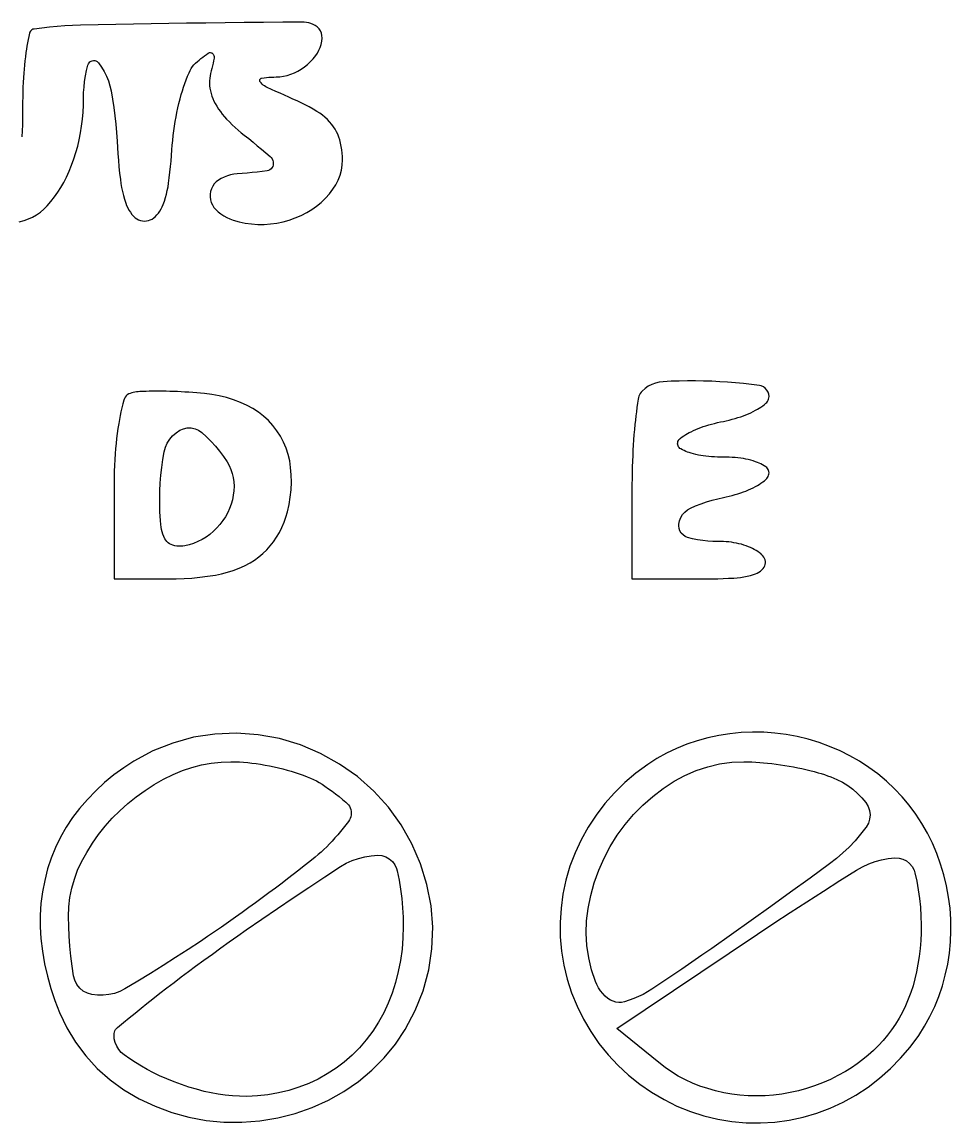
# Model space of a CAD drawing. Header units: millimetres. Extents: x -134 to 134, y -49 to 49.
# Drawn here: x -0.06 to 6.21, y -17.7 to -10.27 of the extents above; entities that cross this region are included whole.
import ezdxf

# ---------------------------------------------------------------- set-up
doc = ezdxf.new("R2010")
doc.units = ezdxf.units.MM
doc.header["$LTSCALE"] = 10
doc.header["$MEASUREMENT"] = 0

# ---------------------------------------------------------------- blocks, each defined once
blk = doc.blocks.new('DT0B-ULTRA_v_1')
at = {"color": 7, "linetype": 'Continuous', "lineweight": -3}
for points in [[(-0.0735, -11.622, 0), (-0.0416, -11.6132, 0), (-0.0122, -11.6024, 0), (0.0161, -11.5891, 0), (0.0431, -11.5734, 0), (0.0687, -11.5553, 0), (0.0926, -11.5351, 0), (0.1146, -11.5128, 0), (0.1398, -11.4835, 0), (0.1637, -11.453, 0), (0.1861, -11.4215, 0), (0.207, -11.3889, 0), (0.2263, -11.3554, 0), (0.244, -11.321, 0), (0.2627, -11.2805, 0), (0.2797, -11.2392, 0), (0.295, -11.1973, 0), (0.3086, -11.1548, 0), (0.3205, -11.1118, 0), (0.3305, -11.0683, 0), (0.3395, -11.022, 0), (0.3468, -10.9754, 0), (0.3525, -10.9285, 0), (0.3565, -10.8815, 0), (0.359, -10.8344, 0), (0.3598, -10.7872, 0), (0.3606, -10.7496, 0), (0.3631, -10.712, 0), (0.3672, -10.6746, 0), (0.3729, -10.6373, 0), (0.3803, -10.6004, 0), (0.3893, -10.5638, 0), (0.3924, -10.5558, 0), (0.3971, -10.5486, 0), (0.4031, -10.5425, 0), (0.4103, -10.5379, 0), (0.4183, -10.5348, 0), (0.4268, -10.5335, 0), (0.4354, -10.5339, 0), (0.4437, -10.5361, 0), (0.4513, -10.54, 0), (0.458, -10.5455, 0), (0.4613, -10.5492, 0), (0.4816, -10.5774, 0), (0.4995, -10.6072, 0), (0.515, -10.6384, 0), (0.5279, -10.6706, 0), (0.5381, -10.7038, 0), (0.5456, -10.7378, 0), (0.5551, -10.7939, 0), (0.5635, -10.8502, 0), (0.5708, -10.9066, 0), (0.5769, -10.9632, 0), (0.5819, -11.0198, 0), (0.5857, -11.0766, 0), (0.5884, -11.1199, 0), (0.5916, -11.1632, 0), (0.5951, -11.2065, 0), (0.599, -11.2497, 0), (0.6034, -11.2929, 0), (0.6082, -11.336, 0), (0.6118, -11.3631, 0), (0.6164, -11.39, 0), (0.622, -11.4167, 0), (0.6285, -11.4432, 0), (0.636, -11.4695, 0), (0.6444, -11.4955, 0), (0.6506, -11.5117, 0), (0.6579, -11.5274, 0), (0.6663, -11.5426, 0), (0.6757, -11.5572, 0), (0.6861, -11.5711, 0), (0.6974, -11.5842, 0), (0.7075, -11.5936, 0), (0.7187, -11.6016, 0), (0.7309, -11.6079, 0), (0.7438, -11.6126, 0), (0.7573, -11.6154, 0), (0.771, -11.6163, 0), (0.7843, -11.6155, 0), (0.7974, -11.6129, 0), (0.81, -11.6087, 0), (0.822, -11.6028, 0), (0.8332, -11.5955, 0), (0.8433, -11.5868, 0), (0.8545, -11.5749, 0), (0.8649, -11.5623, 0), (0.8744, -11.549, 0), (0.8828, -11.535, 0), (0.8903, -11.5205, 0), (0.8967, -11.5054, 0), (0.9052, -11.4821, 0), (0.9128, -11.4585, 0), (0.9194, -11.4346, 0), (0.9251, -11.4105, 0), (0.9299, -11.3861, 0), (0.9337, -11.3616, 0), (0.9385, -11.3241, 0), (0.9429, -11.2867, 0), (0.9469, -11.2491, 0), (0.9505, -11.2115, 0), (0.9535, -11.1739, 0), (0.9562, -11.1362, 0), (0.9585, -11.104, 0), (0.9614, -11.0719, 0), (0.9649, -11.0397, 0), (0.9689, -11.0077, 0), (0.9734, -10.9757, 0), (0.9784, -10.9438, 0), (0.9838, -10.9134, 0), (0.9898, -10.883, 0), (0.9963, -10.8527, 0), (1.0035, -10.8226, 0), (1.0112, -10.7926, 0), (1.0195, -10.7628, 0), (1.0269, -10.7378, 0), (1.0349, -10.7129, 0), (1.0433, -10.6883, 0), (1.0523, -10.6637, 0), (1.0617, -10.6394, 0), (1.0716, -10.6152, 0), (1.0784, -10.6008, 0), (1.0863, -10.587, 0), (1.0952, -10.5739, 0), (1.1052, -10.5615, 0), (1.1162, -10.5499, 0), (1.128, -10.5392, 0), (1.1399, -10.5295, 0), (1.1519, -10.52, 0), (1.1641, -10.5106, 0), (1.1764, -10.5014, 0), (1.1888, -10.4924, 0), (1.2013, -10.4835, 0), (1.2056, -10.4812, 0), (1.2103, -10.4798, 0), (1.2151, -10.4794, 0), (1.22, -10.48, 0), (1.2246, -10.4816, 0), (1.2287, -10.4841, 0), (1.2303, -10.4854, 0), (1.2342, -10.4896, 0), (1.2374, -10.4945, 0), (1.2397, -10.4998, 0), (1.241, -10.5054, 0), (1.2414, -10.5112, 0), (1.2407, -10.517, 0), (1.2373, -10.5342, 0), (1.2336, -10.5514, 0), (1.2298, -10.5686, 0), (1.2257, -10.5857, 0), (1.2215, -10.6028, 0), (1.2172, -10.6198, 0), (1.2135, -10.6363, 0), (1.211, -10.6529, 0), (1.2096, -10.6697, 0), (1.2094, -10.6866, 0), (1.2104, -10.7034, 0), (1.2126, -10.7201, 0), (1.2161, -10.738, 0), (1.2205, -10.7556, 0), (1.226, -10.773, 0), (1.2324, -10.79, 0), (1.2397, -10.8066, 0), (1.248, -10.8228, 0), (1.2589, -10.8418, 0), (1.2706, -10.8602, 0), (1.2831, -10.8781, 0), (1.2963, -10.8954, 0), (1.3104, -10.9122, 0), (1.3251, -10.9283, 0), (1.3439, -10.9475, 0), (1.3632, -10.9664, 0), (1.383, -10.9847, 0), (1.4032, -11.0026, 0), (1.4237, -11.02, 0), (1.4447, -11.0369, 0), (1.4742, -11.0603, 0), (1.5035, -11.0839, 0), (1.5326, -11.1077, 0), (1.5615, -11.1317, 0), (1.5902, -11.1559, 0), (1.6188, -11.1804, 0), (1.6263, -11.1881, 0), (1.6323, -11.197, 0), (1.6368, -11.2069, 0), (1.6395, -11.2173, 0), (1.6403, -11.2281, 0), (1.6392, -11.2388, 0), (1.6364, -11.2484, 0), (1.6316, -11.2572, 0), (1.6251, -11.2649, 0), (1.6171, -11.271, 0), (1.6081, -11.2753, 0), (1.5983, -11.2777, 0), (1.5647, -11.282, 0), (1.5311, -11.2859, 0), (1.4974, -11.2895, 0), (1.4637, -11.2928, 0), (1.43, -11.2957, 0), (1.3962, -11.2983, 0), (1.3739, -11.3009, 0), (1.3518, -11.3054, 0), (1.3302, -11.3117, 0), (1.3092, -11.3199, 0), (1.289, -11.3298, 0), (1.2698, -11.3414, 0), (1.2551, -11.3528, 0), (1.2423, -11.3663, 0), (1.2316, -11.3815, 0), (1.2233, -11.3982, 0), (1.2176, -11.4159, 0), (1.2145, -11.4342, 0), (1.2142, -11.4532, 0), (1.2166, -11.4721, 0), (1.2217, -11.4904, 0), (1.2294, -11.5077, 0), (1.2395, -11.5238, 0), (1.2518, -11.5383, 0), (1.2686, -11.5542, 0), (1.2866, -11.5686, 0), (1.3057, -11.5814, 0), (1.3259, -11.5927, 0), (1.3469, -11.6023, 0), (1.3686, -11.6102, 0), (1.4096, -11.6217, 0), (1.4513, -11.6303, 0), (1.4936, -11.6361, 0), (1.5361, -11.639, 0), (1.5787, -11.6389, 0), (1.6213, -11.6359, 0), (1.664, -11.6299, 0), (1.7062, -11.6211, 0), (1.7477, -11.6096, 0), (1.7883, -11.5953, 0), (1.828, -11.5784, 0), (1.8664, -11.5588, 0), (1.9004, -11.5383, 0), (1.9329, -11.5154, 0), (1.9636, -11.4902, 0), (1.9923, -11.4627, 0), (2.0189, -11.4332, 0), (2.0432, -11.4019, 0), (2.0624, -11.3721, 0), (2.0784, -11.3404, 0), (2.091, -11.3073, 0), (2.1001, -11.2731, 0), (2.1056, -11.2381, 0), (2.1074, -11.2027, 0), (2.1069, -11.18, 0), (2.1053, -11.1574, 0), (2.1028, -11.1348, 0), (2.0992, -11.1124, 0), (2.0946, -11.0902, 0), (2.0891, -11.0682, 0), (2.0831, -11.0494, 0), (2.0759, -11.0311, 0), (2.0675, -11.0133, 0), (2.0578, -10.9961, 0), (2.047, -10.9797, 0), (2.0351, -10.964, 0), (2.0206, -10.9472, 0), (2.0051, -10.9312, 0), (1.9888, -10.9162, 0), (1.9717, -10.902, 0), (1.9537, -10.8889, 0), (1.9351, -10.8769, 0), (1.9089, -10.8614, 0), (1.8824, -10.8465, 0), (1.8556, -10.8322, 0), (1.8285, -10.8185, 0), (1.801, -10.8054, 0), (1.7733, -10.793, 0), (1.7441, -10.7802, 0), (1.7149, -10.7673, 0), (1.6858, -10.7542, 0), (1.6567, -10.7411, 0), (1.6277, -10.7278, 0), (1.5987, -10.7143, 0), (1.5897, -10.7097, 0), (1.5811, -10.7043, 0), (1.5729, -10.6982, 0), (1.5652, -10.6915, 0), (1.5581, -10.6842, 0), (1.5516, -10.6764, 0), (1.55, -10.6737, 0), (1.5489, -10.6707, 0), (1.5485, -10.6675, 0), (1.5488, -10.6643, 0), (1.5497, -10.6613, 0), (1.5512, -10.6585, 0), (1.5533, -10.6561, 0), (1.5558, -10.6541, 0), (1.5587, -10.6528, 0), (1.5614, -10.6521, 0), (1.5777, -10.6498, 0), (1.594, -10.6479, 0), (1.6103, -10.6463, 0), (1.6267, -10.6451, 0), (1.6431, -10.6442, 0), (1.6595, -10.6437, 0), (1.6849, -10.6423, 0), (1.7101, -10.6387, 0), (1.7349, -10.6331, 0), (1.7592, -10.6255, 0), (1.7828, -10.616, 0), (1.8056, -10.6046, 0), (1.8286, -10.5908, 0), (1.8506, -10.5755, 0), (1.8715, -10.5587, 0), (1.8911, -10.5404, 0), (1.9094, -10.5209, 0), (1.9264, -10.5001, 0), (1.9384, -10.4826, 0), (1.9486, -10.4639, 0), (1.9569, -10.4444, 0), (1.9632, -10.4241, 0), (1.9675, -10.4033, 0), (1.9697, -10.3821, 0), (1.969, -10.365, 0), (1.9653, -10.3484, 0), (1.9585, -10.3326, 0), (1.949, -10.3184, 0), (1.937, -10.3062, 0), (1.923, -10.2964, 0), (1.9092, -10.2893, 0), (1.8947, -10.2834, 0), (1.8799, -10.2788, 0), (1.8646, -10.2756, 0), (1.8492, -10.2737, 0), (1.8336, -10.2731, 0), (1.704, -10.2743, 0), (1.5743, -10.2756, 0), (1.4446, -10.277, 0), (1.3149, -10.2784, 0), (1.1853, -10.2799, 0), (1.0556, -10.2816, 0), (0.9361, -10.2832, 0), (0.8165, -10.2851, 0), (0.697, -10.2873, 0), (0.5775, -10.2897, 0), (0.458, -10.2923, 0), (0.3385, -10.2952, 0), (0.2862, -10.297, 0), (0.234, -10.2998, 0), (0.1818, -10.3035, 0), (0.1296, -10.3083, 0), (0.0776, -10.314, 0), (0.0257, -10.3207, 0), (0.0186, -10.3224, 0), (0.012, -10.3255, 0), (0.0061, -10.3299, 0), (0.0013, -10.3354, 0), (-0.0024, -10.3417, 0), (-0.0047, -10.3486, 0), (-0.0093, -10.3703, 0), (-0.0137, -10.392, 0), (-0.0179, -10.4137, 0), (-0.0218, -10.4355, 0), (-0.0254, -10.4573, 0), (-0.0287, -10.4792, 0), (-0.0326, -10.5071, 0), (-0.0361, -10.5351, 0), (-0.0392, -10.5632, 0), (-0.0418, -10.5913, 0), (-0.044, -10.6194, 0), (-0.0458, -10.6475, 0), (-0.0475, -10.6805, 0), (-0.0489, -10.7134, 0), (-0.05, -10.7464, 0), (-0.0508, -10.7794, 0), (-0.0512, -10.8123, 0), (-0.0514, -10.8453, 0), (-0.0516, -10.8858, 0), (-0.0522, -10.9263, 0), (-0.0532, -10.9668, 0), (-0.0546, -11.0073, 0), (-0.0564, -11.0477, 0)], [(4.1291, -12.7642, 0), (4.1223, -12.7718, 0), (4.1163, -12.7801, 0), (4.1113, -12.7889, 0), (4.1072, -12.7983, 0), (4.1041, -12.808, 0), (4.1021, -12.818, 0), (4.098, -12.8464, 0), (4.0941, -12.8748, 0), (4.0904, -12.9033, 0), (4.087, -12.9318, 0), (4.0837, -12.9603, 0), (4.0807, -12.9888, 0), (4.0773, -13.0236, 0), (4.0743, -13.0583, 0), (4.0716, -13.0932, 0), (4.0692, -13.128, 0), (4.0672, -13.1629, 0), (4.0656, -13.1977, 0), (4.064, -13.2368, 0), (4.0628, -13.2759, 0), (4.0618, -13.3151, 0), (4.0611, -13.3542, 0), (4.0607, -13.3933, 0), (4.0606, -13.4324, 0), (4.0606, -14.0321, 0), (4.5317, -14.0321, 0), (4.5679, -14.0319, 0), (4.604, -14.0314, 0), (4.6402, -14.0305, 0), (4.6763, -14.0292, 0), (4.7124, -14.0275, 0), (4.7485, -14.0255, 0), (4.771, -14.0237, 0), (4.7934, -14.021, 0), (4.8156, -14.0175, 0), (4.8377, -14.0131, 0), (4.8597, -14.0079, 0), (4.8814, -14.0018, 0), (4.8937, -13.9975, 0), (4.9055, -13.9921, 0), (4.9168, -13.9857, 0), (4.9275, -13.9783, 0), (4.9375, -13.97, 0), (4.9467, -13.9608, 0), (4.9529, -13.9527, 0), (4.9576, -13.9436, 0), (4.9605, -13.9338, 0), (4.9617, -13.9237, 0), (4.9611, -13.9135, 0), (4.9586, -13.9036, 0), (4.9547, -13.894, 0), (4.9499, -13.8849, 0), (4.9441, -13.8763, 0), (4.9375, -13.8683, 0), (4.9301, -13.8611, 0), (4.922, -13.8546, 0), (4.9103, -13.8466, 0), (4.8982, -13.8391, 0), (4.8859, -13.832, 0), (4.8732, -13.8255, 0), (4.8603, -13.8195, 0), (4.8472, -13.814, 0), (4.8313, -13.8081, 0), (4.8152, -13.8028, 0), (4.7989, -13.798, 0), (4.7825, -13.7938, 0), (4.7659, -13.7901, 0), (4.7492, -13.7871, 0), (4.7314, -13.7845, 0), (4.7135, -13.7823, 0), (4.6956, -13.7807, 0), (4.6776, -13.7797, 0), (4.6596, -13.7792, 0), (4.6416, -13.7792, 0), (4.607, -13.7788, 0), (4.5724, -13.7767, 0), (4.538, -13.773, 0), (4.5038, -13.7675, 0), (4.4699, -13.7603, 0), (4.4364, -13.7515, 0), (4.4202, -13.7449, 0), (4.4058, -13.735, 0), (4.3937, -13.7224, 0), (4.3845, -13.7076, 0), (4.3786, -13.6912, 0), (4.3762, -13.6739, 0), (4.3768, -13.6613, 0), (4.3815, -13.6388, 0), (4.3899, -13.6174, 0), (4.4018, -13.5977, 0), (4.4169, -13.5803, 0), (4.4347, -13.5658, 0), (4.4547, -13.5544, 0), (4.4906, -13.5388, 0), (4.527, -13.5246, 0), (4.5639, -13.5118, 0), (4.6014, -13.5004, 0), (4.6392, -13.4905, 0), (4.6774, -13.4821, 0), (4.6973, -13.4779, 0), (4.7172, -13.4733, 0), (4.7369, -13.4683, 0), (4.7565, -13.4629, 0), (4.7761, -13.457, 0), (4.7955, -13.4508, 0), (4.8126, -13.4448, 0), (4.8295, -13.4384, 0), (4.8463, -13.4314, 0), (4.8628, -13.4239, 0), (4.8791, -13.416, 0), (4.8952, -13.4076, 0), (4.9075, -13.4007, 0), (4.9195, -13.3933, 0), (4.9313, -13.3855, 0), (4.9429, -13.3773, 0), (4.9541, -13.3688, 0), (4.965, -13.3598, 0), (4.9711, -13.3539, 0), (4.9762, -13.3471, 0), (4.9803, -13.3397, 0), (4.9833, -13.3318, 0), (4.9852, -13.3235, 0), (4.9858, -13.3151, 0), (4.9851, -13.3071, 0), (4.9832, -13.2994, 0), (4.98, -13.2921, 0), (4.9757, -13.2854, 0), (4.9703, -13.2795, 0), (4.9641, -13.2746, 0), (4.9532, -13.2677, 0), (4.9421, -13.2613, 0), (4.9307, -13.2554, 0), (4.9191, -13.25, 0), (4.9072, -13.2451, 0), (4.8952, -13.2407, 0), (4.8789, -13.2354, 0), (4.8625, -13.2307, 0), (4.8459, -13.2265, 0), (4.8292, -13.2229, 0), (4.8124, -13.2199, 0), (4.7955, -13.2174, 0), (4.7759, -13.215, 0), (4.7563, -13.2131, 0), (4.7366, -13.2116, 0), (4.7168, -13.2106, 0), (4.6971, -13.2099, 0), (4.6774, -13.2097, 0), (4.6576, -13.2095, 0), (4.6379, -13.209, 0), (4.6182, -13.2081, 0), (4.5985, -13.2068, 0), (4.5788, -13.2052, 0), (4.5592, -13.2032, 0), (4.5424, -13.2011, 0), (4.5256, -13.1985, 0), (4.509, -13.1954, 0), (4.4924, -13.1918, 0), (4.4759, -13.1878, 0), (4.4596, -13.1833, 0), (4.4475, -13.1795, 0), (4.4356, -13.1753, 0), (4.4238, -13.1707, 0), (4.4122, -13.1657, 0), (4.4008, -13.1603, 0), (4.3896, -13.1544, 0), (4.3837, -13.1505, 0), (4.3786, -13.1456, 0), (4.3745, -13.1399, 0), (4.3715, -13.1336, 0), (4.3696, -13.1268, 0), (4.369, -13.1198, 0), (4.3696, -13.1123, 0), (4.3713, -13.105, 0), (4.3742, -13.098, 0), (4.3781, -13.0916, 0), (4.3829, -13.0859, 0), (4.3886, -13.081, 0), (4.3999, -13.073, 0), (4.4114, -13.0654, 0), (4.4232, -13.058, 0), (4.4351, -13.051, 0), (4.4472, -13.0444, 0), (4.4596, -13.0381, 0), (4.4757, -13.0304, 0), (4.4921, -13.0231, 0), (4.5086, -13.0163, 0), (4.5254, -13.0099, 0), (4.5422, -13.0039, 0), (4.5592, -12.9983, 0), (4.5787, -12.9924, 0), (4.5983, -12.9869, 0), (4.6179, -12.9817, 0), (4.6376, -12.9768, 0), (4.6575, -12.9723, 0), (4.6774, -12.9681, 0), (4.6973, -12.9639, 0), (4.7172, -12.9593, 0), (4.7369, -12.9543, 0), (4.7565, -12.9489, 0), (4.7761, -12.943, 0), (4.7955, -12.9368, 0), (4.8126, -12.9308, 0), (4.8295, -12.9244, 0), (4.8463, -12.9174, 0), (4.8628, -12.9099, 0), (4.8791, -12.902, 0), (4.8952, -12.8936, 0), (4.9075, -12.8867, 0), (4.9195, -12.8793, 0), (4.9313, -12.8715, 0), (4.9429, -12.8634, 0), (4.9541, -12.8548, 0), (4.965, -12.8458, 0), (4.9711, -12.8399, 0), (4.9762, -12.8331, 0), (4.9803, -12.8257, 0), (4.9833, -12.8178, 0), (4.9852, -12.8095, 0), (4.9858, -12.8011, 0), (4.9841, -12.7854, 0), (4.9793, -12.7704, 0), (4.9714, -12.7568, 0), (4.9608, -12.7451, 0), (4.9481, -12.7358, 0), (4.9337, -12.7294, 0), (4.9204, -12.7264, 0), (4.867, -12.7196, 0), (4.8136, -12.7137, 0), (4.76, -12.7085, 0), (4.7064, -12.7042, 0), (4.6527, -12.7006, 0), (4.5989, -12.6979, 0), (4.5442, -12.696, 0), (4.4896, -12.6951, 0), (4.4349, -12.6951, 0), (4.3802, -12.696, 0), (4.3255, -12.6978, 0), (4.2709, -12.7006, 0), (4.2446, -12.7037, 0), (4.2189, -12.71, 0), (4.1941, -12.7194, 0), (4.1707, -12.7317, 0), (4.1489, -12.7467, 0), (4.1291, -12.7642, 0)], [(0.6745, -12.7793, 0), (0.6645, -12.7835, 0), (0.6553, -12.7894, 0), (0.6472, -12.7967, 0), (0.6405, -12.8052, 0), (0.6352, -12.8148, 0), (0.6315, -12.825, 0), (0.6248, -12.851, 0), (0.6185, -12.8772, 0), (0.6125, -12.9034, 0), (0.607, -12.9297, 0), (0.6019, -12.9561, 0), (0.5972, -12.9825, 0), (0.5918, -13.0164, 0), (0.587, -13.0503, 0), (0.5827, -13.0843, 0), (0.579, -13.1184, 0), (0.5758, -13.1525, 0), (0.5733, -13.1867, 0), (0.5709, -13.2262, 0), (0.5689, -13.2657, 0), (0.5674, -13.3052, 0), (0.5663, -13.3448, 0), (0.5656, -13.3843, 0), (0.5654, -13.4239, 0), (0.5654, -14.0321, 0), (0.932, -14.0321, 0), (0.9852, -14.0314, 0), (1.0384, -14.0291, 0), (1.0915, -14.0254, 0), (1.1445, -14.0203, 0), (1.1973, -14.0136, 0), (1.25, -14.0055, 0), (1.2907, -13.9975, 0), (1.3309, -13.987, 0), (1.3704, -13.9743, 0), (1.4091, -13.9594, 0), (1.4468, -13.9422, 0), (1.4836, -13.9228, 0), (1.514, -13.9041, 0), (1.5431, -13.8833, 0), (1.5706, -13.8604, 0), (1.5963, -13.8356, 0), (1.6202, -13.809, 0), (1.6422, -13.7807, 0), (1.6631, -13.7496, 0), (1.682, -13.7173, 0), (1.6988, -13.6839, 0), (1.7135, -13.6494, 0), (1.726, -13.6141, 0), (1.7362, -13.5781, 0), (1.7471, -13.529, 0), (1.755, -13.4793, 0), (1.76, -13.4293, 0), (1.7621, -13.379, 0), (1.7612, -13.3287, 0), (1.7574, -13.2785, 0), (1.7509, -13.2346, 0), (1.7406, -13.1913, 0), (1.7268, -13.149, 0), (1.7095, -13.1081, 0), (1.6887, -13.0688, 0), (1.6648, -13.0313, 0), (1.6378, -12.9961, 0), (1.6079, -12.9634, 0), (1.5753, -12.9332, 0), (1.5404, -12.906, 0), (1.5032, -12.8818, 0), (1.4641, -12.8608, 0), (1.4184, -12.8403, 0), (1.3716, -12.8227, 0), (1.3239, -12.8078, 0), (1.2753, -12.7957, 0), (1.2261, -12.7866, 0), (1.1764, -12.7803, 0), (1.1501, -12.7779, 0), (1.1237, -12.7757, 0), (1.0973, -12.7737, 0), (1.0709, -12.7718, 0), (1.0445, -12.7701, 0), (1.0181, -12.7687, 0), (0.9929, -12.7675, 0), (0.9677, -12.7665, 0), (0.9425, -12.7657, 0), (0.9174, -12.7651, 0), (0.8922, -12.7647, 0), (0.867, -12.7646, 0), (0.8457, -12.7646, 0), (0.8245, -12.7648, 0), (0.8032, -12.7652, 0), (0.782, -12.7657, 0), (0.7608, -12.7664, 0), (0.7395, -12.7672, 0), (0.7285, -12.768, 0), (0.7175, -12.7692, 0), (0.7066, -12.771, 0), (0.6958, -12.7733, 0), (0.6851, -12.776, 0), (0.6745, -12.7793, 0)], [(1.3285, -13.2415, 0), (1.3427, -13.2666, 0), (1.3545, -13.2928, 0), (1.3637, -13.3201, 0), (1.3703, -13.348, 0), (1.3742, -13.3765, 0), (1.3755, -13.4053, 0), (1.3741, -13.436, 0), (1.3704, -13.4666, 0), (1.3644, -13.4968, 0), (1.3561, -13.5265, 0), (1.3455, -13.5554, 0), (1.3327, -13.5834, 0), (1.3172, -13.6115, 0), (1.2997, -13.6383, 0), (1.2804, -13.6638, 0), (1.2592, -13.6878, 0), (1.2363, -13.7102, 0), (1.2118, -13.7309, 0), (1.1865, -13.7492, 0), (1.1597, -13.7655, 0), (1.1318, -13.7796, 0), (1.1029, -13.7915, 0), (1.0731, -13.8011, 0), (1.0427, -13.8083, 0), (1.0292, -13.8104, 0), (1.0157, -13.8114, 0), (1.0021, -13.8112, 0), (0.9885, -13.8099, 0), (0.9751, -13.8075, 0), (0.962, -13.8041, 0), (0.9511, -13.7999, 0), (0.9409, -13.7944, 0), (0.9314, -13.7875, 0), (0.923, -13.7795, 0), (0.9156, -13.7705, 0), (0.9095, -13.7606, 0), (0.9021, -13.7457, 0), (0.8958, -13.7302, 0), (0.8905, -13.7144, 0), (0.8863, -13.6983, 0), (0.8833, -13.6819, 0), (0.8813, -13.6654, 0), (0.879, -13.6364, 0), (0.8771, -13.6074, 0), (0.8757, -13.5784, 0), (0.8746, -13.5494, 0), (0.874, -13.5204, 0), (0.8738, -13.4914, 0), (0.8747, -13.438, 0), (0.8772, -13.3848, 0), (0.8815, -13.3316, 0), (0.8874, -13.2786, 0), (0.895, -13.2258, 0), (0.9044, -13.1733, 0), (0.9124, -13.1435, 0), (0.9248, -13.1151, 0), (0.9411, -13.0889, 0), (0.9611, -13.0653, 0), (0.9843, -13.0449, 0), (1.0102, -13.0281, 0), (1.0344, -13.0178, 0), (1.0602, -13.0126, 0), (1.0865, -13.0127, 0), (1.1122, -13.0181, 0), (1.1364, -13.0285, 0), (1.1579, -13.0436, 0), (1.1903, -13.0729, 0), (1.2213, -13.1038, 0), (1.2506, -13.1362, 0), (1.2783, -13.17, 0), (1.3043, -13.2051, 0), (1.3285, -13.2415, 0)], [(0.6989, -15.2615, 0), (0.6307, -15.3058, 0), (0.565, -15.3539, 0), (0.5023, -15.4057, 0), (0.4425, -15.4609, 0), (0.386, -15.5194, 0), (0.3329, -15.581, 0), (0.2861, -15.6427, 0), (0.2434, -15.7072, 0), (0.205, -15.7744, 0), (0.1712, -15.8441, 0), (0.142, -15.9157, 0), (0.1176, -15.9892, 0), (0.0976, -16.0658, 0), (0.0825, -16.1435, 0), (0.0724, -16.222, 0), (0.0673, -16.301, 0), (0.0672, -16.3802, 0), (0.0723, -16.4592, 0), (0.0826, -16.5445, 0), (0.0971, -16.6291, 0), (0.1159, -16.7129, 0), (0.1388, -16.7957, 0), (0.1659, -16.8772, 0), (0.197, -16.9572, 0), (0.2465, -17.0608, 0), (0.306, -17.1589, 0), (0.375, -17.2506, 0), (0.4528, -17.335, 0), (0.5386, -17.4113, 0), (0.6315, -17.4786, 0), (0.7346, -17.5395, 0), (0.8426, -17.591, 0), (0.9548, -17.6329, 0), (1.0702, -17.6648, 0), (1.1879, -17.6864, 0), (1.3071, -17.6975, 0), (1.4288, -17.6983, 0), (1.5501, -17.6887, 0), (1.6702, -17.6687, 0), (1.7881, -17.6385, 0), (1.903, -17.5983, 0), (2.014, -17.5484, 0), (2.1173, -17.4904, 0), (2.2148, -17.423, 0), (2.3055, -17.3469, 0), (2.3889, -17.2627, 0), (2.464, -17.1711, 0), (2.5303, -17.0729, 0), (2.5986, -16.9452, 0), (2.6519, -16.8105, 0), (2.6896, -16.6706, 0), (2.7112, -16.5274, 0), (2.7163, -16.3827, 0), (2.705, -16.2383, 0), (2.6774, -16.0941, 0), (2.6341, -15.9538, 0), (2.5758, -15.8191, 0), (2.5032, -15.6915, 0), (2.4171, -15.5726, 0), (2.3185, -15.4638, 0), (2.2083, -15.3661, 0), (2.0881, -15.2808, 0), (1.9594, -15.2091, 0), (1.8236, -15.1518, 0), (1.6825, -15.1096, 0), (1.5376, -15.0829, 0), (1.3924, -15.0725, 0), (1.2469, -15.0784, 0), (1.103, -15.1007, 0), (0.9625, -15.139, 0), (0.8273, -15.1928, 0), (0.6989, -15.2615, 0)], [(4.167, -15.2839, 0), (4.0879, -15.3419, 0), (4.013, -15.4055, 0), (3.9429, -15.4742, 0), (3.8779, -15.5478, 0), (3.8183, -15.6258, 0), (3.7644, -15.7079, 0), (3.7173, -15.7925, 0), (3.6766, -15.8804, 0), (3.6426, -15.971, 0), (3.6153, -16.064, 0), (3.5951, -16.1587, 0), (3.582, -16.2546, 0), (3.576, -16.351, 0), (3.5773, -16.4475, 0), (3.5858, -16.5436, 0), (3.6014, -16.6389, 0), (3.6242, -16.7327, 0), (3.6538, -16.8245, 0), (3.6905, -16.9148, 0), (3.7336, -17.0022, 0), (3.783, -17.0862, 0), (3.8383, -17.1664, 0), (3.8993, -17.2424, 0), (3.9657, -17.3138, 0), (4.037, -17.3801, 0), (4.113, -17.4411, 0), (4.1933, -17.4965, 0), (4.2773, -17.5458, 0), (4.3647, -17.589, 0), (4.4549, -17.6256, 0), (4.5468, -17.6553, 0), (4.6406, -17.678, 0), (4.7358, -17.6936, 0), (4.832, -17.7021, 0), (4.9285, -17.7034, 0), (5.0248, -17.6975, 0), (5.1208, -17.6843, 0), (5.2155, -17.6641, 0), (5.3084, -17.6369, 0), (5.3991, -17.6028, 0), (5.487, -17.5621, 0), (5.5716, -17.515, 0), (5.6537, -17.4612, 0), (5.7317, -17.4015, 0), (5.8052, -17.3365, 0), (5.874, -17.2664, 0), (5.9375, -17.1916, 0), (5.9956, -17.1124, 0), (6.0355, -17.0497, 0), (6.0716, -16.9847, 0), (6.1038, -16.9177, 0), (6.1319, -16.8489, 0), (6.1558, -16.7785, 0), (6.1755, -16.7068, 0), (6.1913, -16.6325, 0), (6.203, -16.5574, 0), (6.2104, -16.4817, 0), (6.2136, -16.4058, 0), (6.2125, -16.3298, 0), (6.2072, -16.2539, 0), (6.1977, -16.1783, 0), (6.1839, -16.1033, 0), (6.1659, -16.0292, 0), (6.1439, -15.9562, 0), (6.1178, -15.8845, 0), (6.0878, -15.8144, 0), (6.0544, -15.7474, 0), (6.0171, -15.6824, 0), (5.9761, -15.6197, 0), (5.9314, -15.5595, 0), (5.8833, -15.5021, 0), (5.8319, -15.4476, 0), (5.7774, -15.3962, 0), (5.7199, -15.3481, 0), (5.6598, -15.3034, 0), (5.5971, -15.2624, 0), (5.5321, -15.2251, 0), (5.465, -15.1917, 0), (5.3949, -15.1616, 0), (5.3233, -15.1356, 0), (5.2503, -15.1135, 0), (5.1762, -15.0956, 0), (5.1012, -15.0818, 0), (5.0255, -15.0722, 0), (4.9497, -15.0669, 0), (4.8737, -15.0658, 0), (4.7978, -15.069, 0), (4.7221, -15.0765, 0), (4.647, -15.0881, 0), (4.5726, -15.104, 0), (4.5009, -15.1236, 0), (4.4306, -15.1476, 0), (4.3617, -15.1757, 0), (4.2947, -15.2078, 0), (4.2297, -15.2439, 0), (4.167, -15.2839, 0)], [(1.9882, -15.4303, 0), (2.0126, -15.4475, 0), (2.0367, -15.4651, 0), (2.0606, -15.4829, 0), (2.0843, -15.501, 0), (2.1077, -15.5195, 0), (2.131, -15.5381, 0), (2.1399, -15.5464, 0), (2.1478, -15.5557, 0), (2.1544, -15.566, 0), (2.1596, -15.577, 0), (2.1635, -15.5885, 0), (2.1658, -15.6005, 0), (2.1666, -15.6125, 0), (2.1658, -15.6245, 0), (2.1634, -15.6363, 0), (2.1596, -15.6476, 0), (2.1542, -15.6584, 0), (2.1475, -15.6684, 0), (2.1298, -15.691, 0), (2.1119, -15.7135, 0), (2.0936, -15.7356, 0), (2.075, -15.7576, 0), (2.0561, -15.7793, 0), (2.037, -15.8007, 0), (2.0192, -15.8199, 0), (2.0009, -15.8386, 0), (1.9821, -15.8568, 0), (1.9629, -15.8746, 0), (1.9432, -15.8918, 0), (1.923, -15.9086, 0), (1.8861, -15.9383, 0), (1.849, -15.9679, 0), (1.8118, -15.9973, 0), (1.7744, -16.0265, 0), (1.7369, -16.0556, 0), (1.6992, -16.0844, 0), (1.655, -16.1179, 0), (1.6106, -16.1512, 0), (1.566, -16.1843, 0), (1.5212, -16.2171, 0), (1.4763, -16.2497, 0), (1.4312, -16.2821, 0), (1.3845, -16.3152, 0), (1.3376, -16.3481, 0), (1.2907, -16.3808, 0), (1.2435, -16.4132, 0), (1.1962, -16.4455, 0), (1.1488, -16.4775, 0), (1.0652, -16.5329, 0), (0.9811, -16.5876, 0), (0.8964, -16.6414, 0), (0.8112, -16.6943, 0), (0.7255, -16.7464, 0), (0.6392, -16.7976, 0), (0.6048, -16.8152, 0), (0.5685, -16.8285, 0), (0.5309, -16.8374, 0), (0.4924, -16.8417, 0), (0.4538, -16.8414, 0), (0.4154, -16.8365, 0), (0.3855, -16.8276, 0), (0.358, -16.8129, 0), (0.334, -16.7929, 0), (0.3146, -16.7684, 0), (0.3005, -16.7406, 0), (0.2923, -16.7104, 0), (0.2823, -16.644, 0), (0.274, -16.5773, 0), (0.2675, -16.5104, 0), (0.2627, -16.4434, 0), (0.2598, -16.3763, 0), (0.2586, -16.3091, 0), (0.2608, -16.2453, 0), (0.2682, -16.1819, 0), (0.2805, -16.1192, 0), (0.2978, -16.0578, 0), (0.32, -15.9979, 0), (0.3468, -15.9399, 0), (0.3814, -15.8769, 0), (0.4195, -15.8159, 0), (0.4609, -15.7572, 0), (0.5055, -15.7008, 0), (0.5532, -15.6471, 0), (0.6039, -15.5961, 0), (0.6582, -15.5471, 0), (0.7152, -15.5012, 0), (0.7746, -15.4585, 0), (0.8362, -15.4191, 0), (0.8999, -15.3832, 0), (0.9655, -15.3508, 0), (1.0273, -15.3251, 0), (1.0907, -15.3039, 0), (1.1555, -15.2872, 0), (1.2213, -15.2753, 0), (1.2878, -15.2681, 0), (1.3546, -15.2657, 0), (1.383, -15.266, 0), (1.4114, -15.267, 0), (1.4398, -15.2687, 0), (1.4681, -15.2711, 0), (1.4963, -15.2741, 0), (1.5245, -15.2778, 0), (1.5549, -15.2824, 0), (1.5852, -15.2876, 0), (1.6153, -15.2934, 0), (1.6454, -15.2997, 0), (1.6754, -15.3066, 0), (1.7052, -15.314, 0), (1.733, -15.3216, 0), (1.7607, -15.3296, 0), (1.7883, -15.3382, 0), (1.8156, -15.3473, 0), (1.8428, -15.3569, 0), (1.8698, -15.3671, 0), (1.8906, -15.3756, 0), (1.911, -15.385, 0), (1.9309, -15.3951, 0), (1.9505, -15.4061, 0), (1.9696, -15.4178, 0), (1.9882, -15.4303, 0)], [(5.4435, -15.385, 0), (5.4811, -15.404, 0), (5.517, -15.4261, 0), (5.5509, -15.4511, 0), (5.5827, -15.4788, 0), (5.6121, -15.509, 0), (5.6389, -15.5415, 0), (5.654, -15.5666, 0), (5.6636, -15.5944, 0), (5.6672, -15.6235, 0), (5.6647, -15.6527, 0), (5.6562, -15.6808, 0), (5.642, -15.7065, 0), (5.6397, -15.7096, 0), (5.6041, -15.7553, 0), (5.5663, -15.7991, 0), (5.5263, -15.841, 0), (5.4843, -15.8808, 0), (5.4403, -15.9185, 0), (5.3945, -15.9539, 0), (5.2629, -16.0503, 0), (5.131, -16.1461, 0), (4.9987, -16.2415, 0), (4.8661, -16.3365, 0), (4.7331, -16.431, 0), (4.5999, -16.525, 0), (4.5329, -16.5718, 0), (4.4656, -16.6184, 0), (4.3981, -16.6645, 0), (4.3304, -16.7104, 0), (4.2625, -16.7559, 0), (4.1943, -16.8011, 0), (4.1656, -16.819, 0), (4.136, -16.8354, 0), (4.1055, -16.8503, 0), (4.0744, -16.8636, 0), (4.0426, -16.8753, 0), (4.0103, -16.8854, 0), (3.991, -16.8892, 0), (3.9713, -16.89, 0), (3.9518, -16.8877, 0), (3.9329, -16.8823, 0), (3.9151, -16.874, 0), (3.8988, -16.8629, 0), (3.8807, -16.8471, 0), (3.864, -16.8298, 0), (3.849, -16.811, 0), (3.8357, -16.791, 0), (3.8242, -16.7699, 0), (3.8146, -16.7479, 0), (3.7882, -16.6688, 0), (3.7689, -16.5878, 0), (3.7568, -16.5054, 0), (3.7521, -16.4222, 0), (3.7547, -16.3389, 0), (3.7647, -16.2562, 0), (3.7824, -16.1686, 0), (3.8064, -16.0825, 0), (3.8365, -15.9983, 0), (3.8726, -15.9165, 0), (3.9144, -15.8375, 0), (3.9618, -15.7617, 0), (4.0142, -15.6899, 0), (4.0717, -15.622, 0), (4.1339, -15.5584, 0), (4.2006, -15.4995, 0), (4.2713, -15.4456, 0), (4.3457, -15.3968, 0), (4.4181, -15.3575, 0), (4.4938, -15.3248, 0), (4.5721, -15.2991, 0), (4.6525, -15.2806, 0), (4.7341, -15.2694, 0), (4.8165, -15.2657, 0), (4.843, -15.2659, 0), (4.8695, -15.2667, 0), (4.8961, -15.2679, 0), (4.9226, -15.2696, 0), (4.949, -15.2717, 0), (4.9754, -15.2744, 0), (5.0049, -15.2778, 0), (5.0343, -15.2816, 0), (5.0636, -15.2858, 0), (5.0929, -15.2904, 0), (5.1222, -15.2954, 0), (5.1513, -15.3007, 0), (5.1792, -15.3062, 0), (5.2069, -15.3121, 0), (5.2346, -15.3183, 0), (5.2622, -15.3249, 0), (5.2897, -15.3319, 0), (5.3172, -15.3392, 0), (5.3387, -15.3454, 0), (5.3601, -15.3522, 0), (5.3813, -15.3596, 0), (5.4022, -15.3675, 0), (5.423, -15.376, 0), (5.4435, -15.385, 0)], [(2.517, -16.3775, 0), (2.5152, -16.454, 0), (2.509, -16.5303, 0), (2.4986, -16.6061, 0), (2.4838, -16.6812, 0), (2.4649, -16.7553, 0), (2.4417, -16.8282, 0), (2.4157, -16.8954, 0), (2.3852, -16.9605, 0), (2.3503, -17.0235, 0), (2.3112, -17.0839, 0), (2.2681, -17.1416, 0), (2.2212, -17.1961, 0), (2.172, -17.2459, 0), (2.1194, -17.2921, 0), (2.0636, -17.3345, 0), (2.005, -17.3728, 0), (1.9439, -17.4068, 0), (1.8805, -17.4365, 0), (1.8135, -17.4624, 0), (1.745, -17.4839, 0), (1.6752, -17.5009, 0), (1.6044, -17.5132, 0), (1.533, -17.5209, 0), (1.4613, -17.5239, 0), (1.4128, -17.5233, 0), (1.3645, -17.5206, 0), (1.3163, -17.516, 0), (1.2683, -17.5093, 0), (1.2206, -17.5006, 0), (1.1734, -17.49, 0), (1.1219, -17.4763, 0), (1.0709, -17.4611, 0), (1.0205, -17.4442, 0), (0.9706, -17.4258, 0), (0.9213, -17.4058, 0), (0.8726, -17.3842, 0), (0.831, -17.3641, 0), (0.7901, -17.3427, 0), (0.7499, -17.32, 0), (0.7105, -17.296, 0), (0.6719, -17.2707, 0), (0.6341, -17.2442, 0), (0.6142, -17.2272, 0), (0.5972, -17.2073, 0), (0.5836, -17.1851, 0), (0.5736, -17.1609, 0), (0.5675, -17.1355, 0), (0.5654, -17.1094, 0), (0.5661, -17.0997, 0), (0.5683, -17.0901, 0), (0.5718, -17.081, 0), (0.5766, -17.0725, 0), (0.5826, -17.0648, 0), (0.5897, -17.058, 0), (0.6291, -17.0257, 0), (0.6687, -16.9935, 0), (0.7083, -16.9614, 0), (0.748, -16.9294, 0), (0.7878, -16.8976, 0), (0.8277, -16.8658, 0), (0.8751, -16.8284, 0), (0.9229, -16.7912, 0), (0.9708, -16.7544, 0), (1.019, -16.7178, 0), (1.0674, -16.6816, 0), (1.116, -16.6456, 0), (1.1726, -16.6042, 0), (1.2294, -16.5631, 0), (1.2864, -16.5221, 0), (1.3435, -16.4814, 0), (1.4008, -16.4409, 0), (1.4582, -16.4007, 0), (1.5633, -16.3278, 0), (1.6688, -16.2556, 0), (1.7747, -16.1841, 0), (1.881, -16.1131, 0), (1.9878, -16.0429, 0), (2.095, -15.9732, 0), (2.1332, -15.951, 0), (2.1732, -15.9324, 0), (2.2147, -15.9175, 0), (2.2575, -15.9065, 0), (2.3011, -15.8995, 0), (2.3451, -15.8965, 0), (2.3727, -15.8988, 0), (2.3991, -15.9068, 0), (2.4234, -15.9201, 0), (2.4443, -15.9381, 0), (2.461, -15.9601, 0), (2.4728, -15.9851, 0), (2.4774, -16.0018, 0), (2.4893, -16.0637, 0), (2.499, -16.126, 0), (2.5067, -16.1887, 0), (2.5122, -16.2515, 0), (2.5157, -16.3145, 0), (2.517, -16.3775, 0)], [(6.0122, -16.3659, 0), (6.0115, -16.4193, 0), (6.0091, -16.4727, 0), (6.0048, -16.5259, 0), (5.9987, -16.5789, 0), (5.9908, -16.6317, 0), (5.9811, -16.6842, 0), (5.9705, -16.7312, 0), (5.9577, -16.7777, 0), (5.9427, -16.8235, 0), (5.9257, -16.8686, 0), (5.9066, -16.9128, 0), (5.8855, -16.9562, 0), (5.8633, -16.9966, 0), (5.8392, -17.0359, 0), (5.8132, -17.074, 0), (5.7854, -17.1107, 0), (5.7558, -17.1461, 0), (5.7245, -17.1799, 0), (5.6906, -17.2134, 0), (5.6553, -17.2452, 0), (5.6186, -17.2755, 0), (5.5805, -17.3041, 0), (5.5413, -17.331, 0), (5.5008, -17.3561, 0), (5.4508, -17.384, 0), (5.3996, -17.4095, 0), (5.3471, -17.4325, 0), (5.2936, -17.453, 0), (5.2392, -17.4708, 0), (5.184, -17.4861, 0), (5.1284, -17.4985, 0), (5.0723, -17.5083, 0), (5.0157, -17.5153, 0), (4.9589, -17.5195, 0), (4.9019, -17.5209, 0), (4.845, -17.5196, 0), (4.7896, -17.5155, 0), (4.7344, -17.5086, 0), (4.6797, -17.499, 0), (4.6255, -17.4867, 0), (4.5721, -17.4716, 0), (4.5194, -17.4539, 0), (4.4696, -17.4341, 0), (4.421, -17.4116, 0), (4.3737, -17.3864, 0), (4.328, -17.3586, 0), (4.2838, -17.3282, 0), (4.2414, -17.2955, 0), (3.9597, -17.0647, 0), (4.9081, -16.4295, 0), (5.0186, -16.3559, 0), (5.1295, -16.2829, 0), (5.2408, -16.2106, 0), (5.3524, -16.1388, 0), (5.4645, -16.0676, 0), (5.577, -15.9971, 0), (5.6167, -15.9745, 0), (5.6582, -15.9554, 0), (5.7012, -15.9397, 0), (5.7453, -15.9277, 0), (5.7902, -15.9194, 0), (5.8357, -15.9149, 0), (5.8629, -15.9162, 0), (5.8893, -15.9231, 0), (5.9136, -15.9353, 0), (5.9348, -15.9523, 0), (5.9521, -15.9734, 0), (5.9646, -15.9976, 0), (5.9699, -16.0146, 0), (5.9825, -16.0724, 0), (5.993, -16.1305, 0), (6.0012, -16.1891, 0), (6.0071, -16.2479, 0), (6.0108, -16.3069, 0), (6.0122, -16.3659, 0)]]:
    blk.add_polyline3d(points, dxfattribs=at)

msp = doc.modelspace()

# ---------------------------------------------------------------- block references
msp.add_blockref('DT0B-ULTRA_v_1', (0, 0))

doc.saveas('drawing.dxf')
